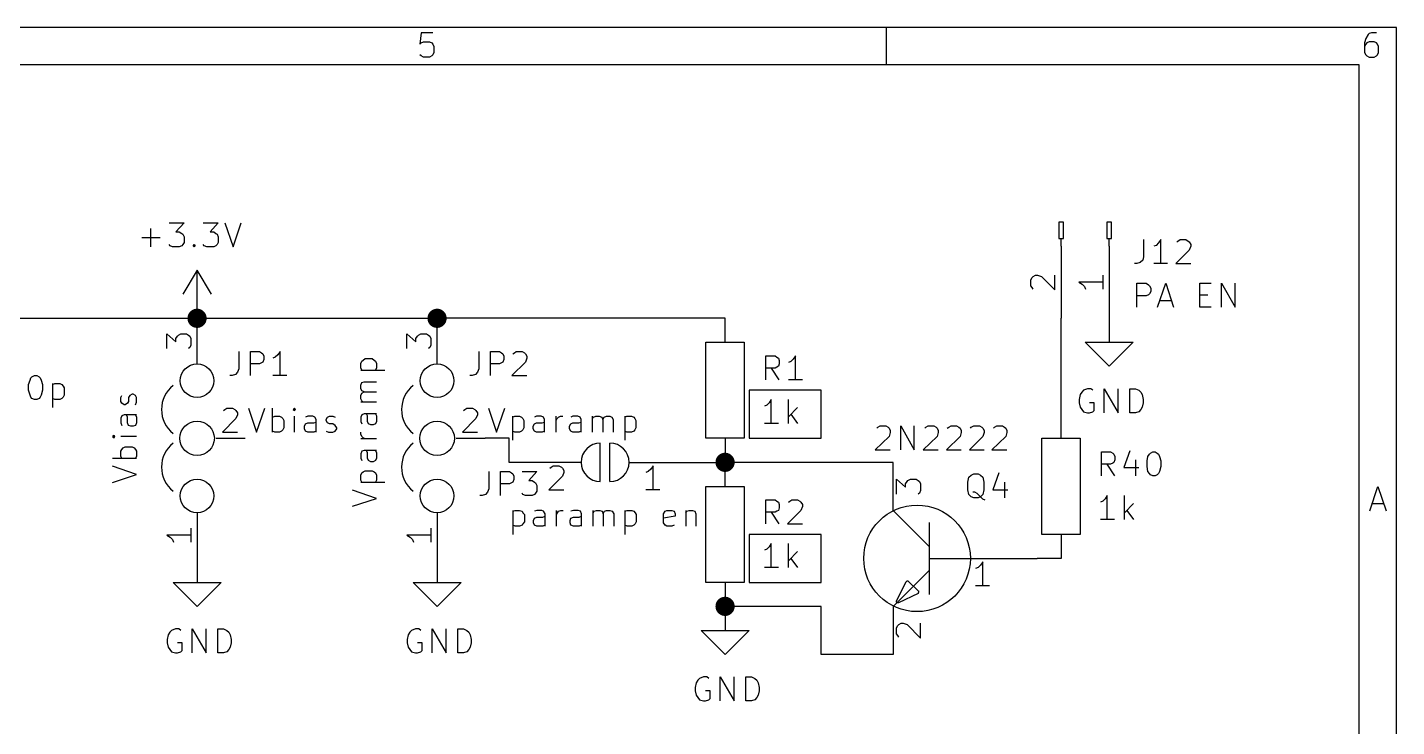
# Model space of a CAD drawing. Extents: x -2.2 to 11.3, y -7.9 to -0.4.
# Drawn here: x 8.447 to 11.299, y -1.85 to -0.394 of the extents above; entities that cross this region are included whole.
import ezdxf

# ---------------------------------------------------------------- set-up
doc = ezdxf.new("R2010")
doc.units = 0
doc.header["$MEASUREMENT"] = 0
doc.linetypes.add('DASHED', pattern=[0.75, 0.5, -0.25])
for name, color, linetype in [('BLACK', 7, 'CONTINUOUS'), ('BLUE3', 171, 'CONTINUOUS'), ('CYAN2', 4, 'CONTINUOUS'), ('GREEN2', 3, 'CONTINUOUS'), ('RED2', 1, 'CONTINUOUS')]:
    doc.layers.add(name, color=color, linetype=linetype)

msp = doc.modelspace()

# ---------------------------------------------------------------- linework, layer by layer
at = {"layer": 'BLACK', "linetype": 'CONTINUOUS'}
for p, q in [((8.907, -1.187), (8.924, -1.237)), ((8.924, -1.237), (8.941, -1.187)), ((8.957, -1.237), (8.957, -1.187)), ((9.003, -1.187), (9, -1.19)), ((9, -1.19), (9.003, -1.192)), ((9.005, -1.19), (9.003, -1.187)), ((9.003, -1.187), (9.003, -1.192)), ((9.003, -1.192), (9.005, -1.19)), ((9.407, -1.187), (9.424, -1.237)), ((9.424, -1.237), (9.441, -1.187)), ((8.957, -1.206), (8.962, -1.204)), ((8.962, -1.204), (8.972, -1.204)), ((8.972, -1.204), (8.976, -1.206)), ((8.976, -1.206), (8.979, -1.209)), ((8.979, -1.209), (8.981, -1.213)), ((8.981, -1.213), (8.981, -1.228)), ((9.003, -1.237), (9.003, -1.204)), ((9.024, -1.225), (9.026, -1.22)), ((9.024, -1.23), (9.024, -1.225)), ((9.031, -1.204), (9.026, -1.206)), ((9.026, -1.22), (9.031, -1.218)), ((9.041, -1.204), (9.031, -1.204)), ((9.031, -1.218), (9.043, -1.218)), ((9.045, -1.206), (9.041, -1.204)), ((9.043, -1.218), (9.048, -1.216)), ((9.048, -1.211), (9.045, -1.206)), ((9.048, -1.237), (9.048, -1.211)), ((9.069, -1.211), (9.072, -1.206)), ((9.069, -1.213), (9.069, -1.211)), ((9.072, -1.218), (9.069, -1.213)), ((9.072, -1.206), (9.076, -1.204)), ((9.076, -1.22), (9.072, -1.218)), ((9.076, -1.204), (9.083, -1.204)), ((9.083, -1.22), (9.076, -1.22)), ((9.083, -1.204), (9.088, -1.206)), ((9.088, -1.223), (9.083, -1.22)), ((9.091, -1.228), (9.088, -1.223)), ((9.457, -1.204), (9.457, -1.254)), ((9.457, -1.206), (9.462, -1.204)), ((9.462, -1.204), (9.472, -1.204)), ((9.472, -1.204), (9.476, -1.206)), ((9.476, -1.206), (9.479, -1.209)), ((9.479, -1.209), (9.481, -1.213)), ((9.481, -1.213), (9.481, -1.228)), ((9.5, -1.225), (9.503, -1.22)), ((9.5, -1.23), (9.5, -1.225)), ((9.507, -1.204), (9.503, -1.206)), ((9.503, -1.22), (9.507, -1.218)), ((9.517, -1.204), (9.507, -1.204)), ((9.507, -1.218), (9.519, -1.218)), ((9.522, -1.206), (9.517, -1.204)), ((9.519, -1.218), (9.524, -1.216)), ((9.524, -1.211), (9.522, -1.206)), ((9.524, -1.237), (9.524, -1.211)), ((9.548, -1.237), (9.548, -1.204)), ((9.548, -1.213), (9.55, -1.209)), ((9.55, -1.209), (9.553, -1.206)), ((9.553, -1.206), (9.557, -1.204)), ((9.557, -1.204), (9.562, -1.204)), ((9.576, -1.225), (9.579, -1.22)), ((9.576, -1.23), (9.576, -1.225)), ((9.583, -1.204), (9.579, -1.206)), ((9.579, -1.22), (9.583, -1.218)), ((9.593, -1.204), (9.583, -1.204)), ((9.583, -1.218), (9.595, -1.218)), ((9.598, -1.206), (9.593, -1.204)), ((9.595, -1.218), (9.6, -1.216)), ((9.6, -1.211), (9.598, -1.206)), ((9.6, -1.237), (9.6, -1.211)), ((9.624, -1.237), (9.624, -1.204)), ((9.624, -1.209), (9.626, -1.206)), ((9.626, -1.206), (9.631, -1.204)), ((9.631, -1.204), (9.638, -1.204)), ((9.638, -1.204), (9.643, -1.206)), ((9.643, -1.206), (9.645, -1.211)), ((9.645, -1.211), (9.648, -1.206)), ((9.645, -1.211), (9.645, -1.237)), ((9.648, -1.206), (9.653, -1.204)), ((9.653, -1.204), (9.66, -1.204)), ((9.66, -1.204), (9.664, -1.206)), ((9.664, -1.206), (9.667, -1.211)), ((9.667, -1.211), (9.667, -1.237)), ((9.691, -1.204), (9.691, -1.254)), ((9.691, -1.206), (9.695, -1.204)), ((9.695, -1.204), (9.705, -1.204)), ((9.705, -1.204), (9.71, -1.206)), ((9.71, -1.206), (9.712, -1.209)), ((9.712, -1.209), (9.714, -1.213)), ((9.714, -1.213), (9.714, -1.228)), ((8.962, -1.237), (8.957, -1.235)), ((8.972, -1.237), (8.962, -1.237)), ((8.976, -1.235), (8.972, -1.237)), ((8.979, -1.232), (8.976, -1.235)), ((8.981, -1.228), (8.979, -1.232)), ((9.026, -1.235), (9.024, -1.23)), ((9.031, -1.237), (9.026, -1.235)), ((9.043, -1.237), (9.031, -1.237)), ((9.048, -1.235), (9.043, -1.237)), ((9.069, -1.235), (9.074, -1.237)), ((9.074, -1.237), (9.083, -1.237)), ((9.083, -1.237), (9.088, -1.235)), ((9.088, -1.235), (9.091, -1.23)), ((9.091, -1.23), (9.091, -1.228)), ((9.462, -1.237), (9.457, -1.235)), ((9.472, -1.237), (9.462, -1.237)), ((9.476, -1.235), (9.472, -1.237)), ((9.479, -1.232), (9.476, -1.235)), ((9.481, -1.228), (9.479, -1.232)), ((9.503, -1.235), (9.5, -1.23)), ((9.507, -1.237), (9.503, -1.235)), ((9.519, -1.237), (9.507, -1.237)), ((9.524, -1.235), (9.519, -1.237)), ((9.579, -1.235), (9.576, -1.23)), ((9.583, -1.237), (9.579, -1.235)), ((9.595, -1.237), (9.583, -1.237)), ((9.6, -1.235), (9.595, -1.237)), ((9.695, -1.237), (9.691, -1.235)), ((9.705, -1.237), (9.695, -1.237)), ((9.71, -1.235), (9.705, -1.237)), ((9.712, -1.232), (9.71, -1.235)), ((9.714, -1.228), (9.712, -1.232))]:
    msp.add_line(p, q, dxfattribs=at)
at = {"layer": 'BLUE3', "linetype": 'DASHED'}
for p, q in [((9.95, -1.15), (9.95, -1.25)), ((10.1, -1.15), (9.95, -1.15)), ((10.1, -1.25), (10.1, -1.15)), ((9.95, -1.25), (10.1, -1.25)), ((9.95, -1.45), (9.95, -1.55)), ((10.1, -1.45), (9.95, -1.45)), ((10.1, -1.55), (10.1, -1.45)), ((9.95, -1.55), (10.1, -1.55))]:
    msp.add_line(p, q, dxfattribs=at)
at = {"layer": 'CYAN2', "linetype": 'CONTINUOUS'}
for p, q in [((8.704, -0.851), (8.704, -0.813)), ((8.742, -0.801), (8.773, -0.801)), ((8.773, -0.801), (8.756, -0.82)), ((8.756, -0.82), (8.763, -0.82)), ((8.763, -0.82), (8.768, -0.823)), ((8.768, -0.823), (8.77, -0.825)), ((8.77, -0.825), (8.773, -0.83)), ((8.813, -0.801), (8.844, -0.801)), ((8.844, -0.801), (8.827, -0.82)), ((8.827, -0.82), (8.835, -0.82)), ((8.835, -0.82), (8.839, -0.823)), ((8.839, -0.823), (8.842, -0.825)), ((8.842, -0.825), (8.844, -0.83)), ((8.858, -0.801), (8.875, -0.851)), ((8.875, -0.851), (8.892, -0.801)), ((8.685, -0.832), (8.723, -0.832)), ((8.744, -0.849), (8.742, -0.846)), ((8.749, -0.851), (8.744, -0.849)), ((8.763, -0.851), (8.749, -0.851)), ((8.768, -0.849), (8.763, -0.851)), ((8.77, -0.846), (8.768, -0.849)), ((8.773, -0.842), (8.77, -0.846)), ((8.773, -0.83), (8.773, -0.842)), ((8.792, -0.849), (8.794, -0.846)), ((8.794, -0.851), (8.792, -0.849)), ((8.794, -0.846), (8.796, -0.849)), ((8.794, -0.846), (8.794, -0.851)), ((8.796, -0.849), (8.794, -0.851)), ((8.815, -0.849), (8.813, -0.846)), ((8.82, -0.851), (8.815, -0.849)), ((8.835, -0.851), (8.82, -0.851)), ((8.839, -0.849), (8.835, -0.851)), ((8.842, -0.846), (8.839, -0.849)), ((8.844, -0.842), (8.842, -0.846)), ((8.844, -0.83), (8.844, -0.842)), ((10.772, -0.836), (10.772, -0.872)), ((10.798, -0.848), (10.793, -0.85)), ((10.803, -0.843), (10.798, -0.848)), ((10.808, -0.836), (10.803, -0.843)), ((10.808, -0.886), (10.808, -0.836)), ((10.841, -0.841), (10.843, -0.839)), ((10.843, -0.839), (10.848, -0.836)), ((10.848, -0.836), (10.86, -0.836)), ((10.86, -0.836), (10.865, -0.839)), ((10.865, -0.839), (10.867, -0.841)), ((10.867, -0.841), (10.87, -0.846)), ((10.87, -0.85), (10.867, -0.858)), ((10.87, -0.846), (10.87, -0.85)), ((10.765, -0.884), (10.758, -0.886)), ((10.77, -0.879), (10.765, -0.884)), ((10.772, -0.872), (10.77, -0.879)), ((10.867, -0.858), (10.839, -0.886)), ((10.758, -0.886), (10.753, -0.886)), ((10.822, -0.886), (10.793, -0.886)), ((10.839, -0.886), (10.87, -0.886)), ((10.758, -0.977), (10.758, -0.927)), ((10.758, -0.927), (10.777, -0.927)), ((10.777, -0.927), (10.782, -0.93)), ((10.782, -0.93), (10.784, -0.932)), ((10.784, -0.932), (10.787, -0.937)), ((10.787, -0.937), (10.787, -0.944)), ((10.801, -0.977), (10.818, -0.927)), ((10.818, -0.927), (10.834, -0.977)), ((10.889, -0.977), (10.889, -0.927)), ((10.889, -0.927), (10.913, -0.927)), ((10.934, -0.977), (10.934, -0.927)), ((10.934, -0.927), (10.963, -0.977)), ((10.963, -0.977), (10.963, -0.927)), ((10.777, -0.953), (10.758, -0.953)), ((10.782, -0.951), (10.777, -0.953)), ((10.784, -0.949), (10.782, -0.951)), ((10.787, -0.944), (10.784, -0.949)), ((10.806, -0.963), (10.83, -0.963)), ((10.889, -0.951), (10.906, -0.951)), ((10.913, -0.977), (10.889, -0.977)), ((8.887, -1.069), (8.887, -1.105)), ((8.911, -1.119), (8.911, -1.069)), ((8.911, -1.069), (8.93, -1.069)), ((8.93, -1.069), (8.934, -1.072)), ((8.934, -1.072), (8.937, -1.074)), ((8.937, -1.074), (8.939, -1.079)), ((8.939, -1.079), (8.939, -1.086)), ((8.963, -1.081), (8.958, -1.083)), ((8.968, -1.076), (8.963, -1.081)), ((8.973, -1.069), (8.968, -1.076)), ((8.973, -1.119), (8.973, -1.069)), ((9.387, -1.069), (9.387, -1.105)), ((9.411, -1.119), (9.411, -1.069)), ((9.411, -1.069), (9.43, -1.069)), ((9.43, -1.069), (9.434, -1.072)), ((9.434, -1.072), (9.437, -1.074)), ((9.437, -1.074), (9.439, -1.079)), ((9.439, -1.079), (9.439, -1.086)), ((9.458, -1.074), (9.461, -1.072)), ((9.461, -1.072), (9.465, -1.069)), ((9.465, -1.069), (9.477, -1.069)), ((9.477, -1.069), (9.482, -1.072)), ((9.482, -1.072), (9.484, -1.074)), ((9.484, -1.074), (9.487, -1.079)), ((9.487, -1.083), (9.484, -1.091)), ((9.487, -1.079), (9.487, -1.083)), ((9.985, -1.128), (9.985, -1.078)), ((9.985, -1.078), (10.004, -1.078)), ((10.004, -1.078), (10.008, -1.081)), ((10.008, -1.081), (10.011, -1.083)), ((10.011, -1.083), (10.013, -1.088)), ((10.047, -1.078), (10.042, -1.085)), ((10.047, -1.128), (10.047, -1.078)), ((8.884, -1.112), (8.88, -1.117)), ((8.887, -1.105), (8.884, -1.112)), ((8.93, -1.095), (8.911, -1.095)), ((8.934, -1.093), (8.93, -1.095)), ((8.937, -1.091), (8.934, -1.093)), ((8.939, -1.086), (8.937, -1.091)), ((9.141, -1.094), (9.143, -1.089)), ((9.141, -1.103), (9.141, -1.094)), ((9.143, -1.108), (9.141, -1.103)), ((9.141, -1.108), (9.191, -1.108)), ((9.143, -1.089), (9.146, -1.087)), ((9.146, -1.087), (9.15, -1.084)), ((9.15, -1.084), (9.165, -1.084)), ((9.165, -1.084), (9.169, -1.087)), ((9.169, -1.087), (9.172, -1.089)), ((9.172, -1.089), (9.174, -1.094)), ((9.174, -1.103), (9.172, -1.108)), ((9.174, -1.094), (9.174, -1.103)), ((9.384, -1.112), (9.38, -1.117)), ((9.387, -1.105), (9.384, -1.112)), ((9.43, -1.095), (9.411, -1.095)), ((9.434, -1.093), (9.43, -1.095)), ((9.437, -1.091), (9.434, -1.093)), ((9.439, -1.086), (9.437, -1.091)), ((9.484, -1.091), (9.456, -1.119)), ((10.004, -1.104), (9.985, -1.104)), ((10.013, -1.128), (9.997, -1.104)), ((10.008, -1.102), (10.004, -1.104)), ((10.011, -1.1), (10.008, -1.102)), ((10.013, -1.095), (10.011, -1.1)), ((10.013, -1.088), (10.013, -1.095)), ((10.037, -1.09), (10.032, -1.092)), ((10.042, -1.085), (10.037, -1.09)), ((8.449, -1.138), (8.452, -1.129)), ((8.449, -1.15), (8.449, -1.138)), ((8.452, -1.129), (8.454, -1.124)), ((8.454, -1.124), (8.456, -1.122)), ((8.456, -1.122), (8.461, -1.119)), ((8.461, -1.119), (8.466, -1.119)), ((8.466, -1.119), (8.471, -1.122)), ((8.471, -1.122), (8.473, -1.124)), ((8.473, -1.124), (8.475, -1.129)), ((8.475, -1.129), (8.478, -1.138)), ((8.478, -1.138), (8.478, -1.15)), ((8.499, -1.136), (8.499, -1.186)), ((8.499, -1.138), (8.504, -1.136)), ((8.504, -1.136), (8.514, -1.136)), ((8.514, -1.136), (8.518, -1.138)), ((8.518, -1.138), (8.521, -1.141)), ((8.873, -1.119), (8.868, -1.119)), ((8.88, -1.117), (8.873, -1.119)), ((8.987, -1.119), (8.958, -1.119)), ((9.141, -1.139), (9.143, -1.134)), ((9.141, -1.146), (9.141, -1.139)), ((9.143, -1.134), (9.148, -1.132)), ((9.148, -1.132), (9.174, -1.132)), ((9.373, -1.119), (9.368, -1.119)), ((9.38, -1.117), (9.373, -1.119)), ((9.456, -1.119), (9.487, -1.119)), ((10.061, -1.128), (10.032, -1.128)), ((8.452, -1.16), (8.449, -1.15)), ((8.454, -1.164), (8.452, -1.16)), ((8.456, -1.167), (8.454, -1.164)), ((8.461, -1.169), (8.456, -1.167)), ((8.466, -1.169), (8.461, -1.169)), ((8.471, -1.167), (8.466, -1.169)), ((8.473, -1.164), (8.471, -1.167)), ((8.475, -1.16), (8.473, -1.164)), ((8.478, -1.15), (8.475, -1.16)), ((8.504, -1.169), (8.499, -1.167)), ((8.514, -1.169), (8.504, -1.169)), ((8.518, -1.167), (8.514, -1.169)), ((8.521, -1.164), (8.518, -1.167)), ((8.521, -1.141), (8.523, -1.145)), ((8.523, -1.16), (8.521, -1.164)), ((8.523, -1.145), (8.523, -1.16)), ((8.641, -1.165), (8.643, -1.161)), ((8.641, -1.173), (8.641, -1.165)), ((8.66, -1.161), (8.657, -1.165)), ((8.657, -1.165), (8.657, -1.173)), ((8.665, -1.158), (8.66, -1.161)), ((8.667, -1.158), (8.665, -1.158)), ((8.672, -1.161), (8.667, -1.158)), ((8.674, -1.165), (8.672, -1.161)), ((8.674, -1.175), (8.674, -1.165)), ((9.143, -1.151), (9.141, -1.146)), ((9.141, -1.161), (9.143, -1.156)), ((9.141, -1.168), (9.141, -1.161)), ((9.143, -1.172), (9.141, -1.168)), ((9.148, -1.153), (9.143, -1.151)), ((9.143, -1.156), (9.148, -1.153)), ((9.148, -1.153), (9.174, -1.153)), ((9.996, -1.169), (9.992, -1.176)), ((9.996, -1.219), (9.996, -1.169)), ((10.032, -1.219), (10.032, -1.169)), ((10.64, -1.159), (10.638, -1.169)), ((10.638, -1.169), (10.638, -1.176)), ((10.643, -1.154), (10.64, -1.159)), ((10.647, -1.15), (10.643, -1.154)), ((10.655, -1.147), (10.647, -1.15)), ((10.662, -1.147), (10.655, -1.147)), ((10.666, -1.15), (10.662, -1.147)), ((10.69, -1.197), (10.69, -1.147)), ((10.69, -1.147), (10.719, -1.197)), ((10.719, -1.197), (10.719, -1.147)), ((10.743, -1.197), (10.743, -1.147)), ((10.743, -1.147), (10.755, -1.147)), ((10.755, -1.147), (10.762, -1.15)), ((10.762, -1.15), (10.766, -1.154)), ((10.766, -1.154), (10.769, -1.159)), ((10.769, -1.159), (10.771, -1.169)), ((10.771, -1.169), (10.771, -1.176)), ((8.643, -1.177), (8.641, -1.173)), ((8.648, -1.18), (8.643, -1.177)), ((8.65, -1.18), (8.648, -1.18)), ((8.655, -1.177), (8.65, -1.18)), ((8.657, -1.173), (8.655, -1.177)), ((8.672, -1.18), (8.674, -1.175)), ((9.174, -1.175), (9.141, -1.175)), ((9.146, -1.175), (9.143, -1.172)), ((9.987, -1.181), (9.982, -1.183)), ((9.992, -1.176), (9.987, -1.181)), ((10.051, -1.186), (10.032, -1.205)), ((10.638, -1.176), (10.64, -1.185)), ((10.64, -1.185), (10.643, -1.19)), ((10.643, -1.19), (10.647, -1.195)), ((10.647, -1.195), (10.655, -1.197)), ((10.655, -1.197), (10.659, -1.197)), ((10.669, -1.176), (10.659, -1.176)), ((10.659, -1.197), (10.666, -1.195)), ((10.666, -1.195), (10.669, -1.192)), ((10.669, -1.192), (10.669, -1.176)), ((10.755, -1.197), (10.743, -1.197)), ((10.762, -1.195), (10.755, -1.197)), ((10.766, -1.19), (10.762, -1.195)), ((10.769, -1.185), (10.766, -1.19)), ((10.771, -1.176), (10.769, -1.185)), ((8.643, -1.203), (8.641, -1.208)), ((8.641, -1.208), (8.641, -1.218)), ((8.641, -1.218), (8.643, -1.223)), ((8.648, -1.201), (8.643, -1.203)), ((8.674, -1.201), (8.648, -1.201)), ((8.655, -1.206), (8.653, -1.201)), ((8.655, -1.218), (8.655, -1.206)), ((8.657, -1.223), (8.655, -1.218)), ((8.662, -1.225), (8.657, -1.223)), ((8.667, -1.225), (8.662, -1.225)), ((8.672, -1.223), (8.667, -1.225)), ((8.672, -1.201), (8.674, -1.206)), ((8.674, -1.218), (8.672, -1.223)), ((8.674, -1.206), (8.674, -1.218)), ((9.143, -1.201), (9.141, -1.206)), ((9.141, -1.206), (9.141, -1.215)), ((9.141, -1.215), (9.143, -1.22)), ((9.148, -1.199), (9.143, -1.201)), ((9.174, -1.199), (9.148, -1.199)), ((9.155, -1.203), (9.153, -1.199)), ((9.155, -1.215), (9.155, -1.203)), ((9.157, -1.22), (9.155, -1.215)), ((9.162, -1.222), (9.157, -1.22)), ((9.167, -1.222), (9.162, -1.222)), ((9.172, -1.22), (9.167, -1.222)), ((9.172, -1.199), (9.174, -1.203)), ((9.174, -1.215), (9.172, -1.22)), ((9.174, -1.203), (9.174, -1.215)), ((10.011, -1.219), (9.982, -1.219)), ((10.037, -1.2), (10.051, -1.219)), ((10.218, -1.227), (10.223, -1.224)), ((10.223, -1.224), (10.235, -1.224)), ((10.235, -1.224), (10.24, -1.227)), ((10.266, -1.274), (10.266, -1.224)), ((10.266, -1.224), (10.294, -1.274)), ((10.294, -1.274), (10.294, -1.224)), ((10.318, -1.227), (10.323, -1.224)), ((10.323, -1.224), (10.335, -1.224)), ((10.335, -1.224), (10.34, -1.227)), ((10.366, -1.227), (10.371, -1.224)), ((10.371, -1.224), (10.382, -1.224)), ((10.382, -1.224), (10.387, -1.227)), ((10.413, -1.227), (10.418, -1.224)), ((10.418, -1.224), (10.43, -1.224)), ((10.43, -1.224), (10.435, -1.227)), ((10.461, -1.227), (10.466, -1.224)), ((10.466, -1.224), (10.478, -1.224)), ((10.478, -1.224), (10.482, -1.227)), ((8.627, -1.244), (8.624, -1.246)), ((8.624, -1.246), (8.627, -1.249)), ((8.624, -1.246), (8.629, -1.246)), ((8.629, -1.246), (8.627, -1.244)), ((8.627, -1.249), (8.629, -1.246)), ((8.674, -1.246), (8.641, -1.246)), ((9.141, -1.241), (9.141, -1.237)), ((9.143, -1.246), (9.141, -1.241)), ((9.174, -1.251), (9.141, -1.251)), ((9.146, -1.249), (9.143, -1.246)), ((9.15, -1.251), (9.146, -1.249)), ((10.242, -1.246), (10.213, -1.274)), ((10.216, -1.229), (10.218, -1.227)), ((10.24, -1.227), (10.242, -1.229)), ((10.242, -1.229), (10.244, -1.234)), ((10.244, -1.238), (10.242, -1.246)), ((10.244, -1.234), (10.244, -1.238)), ((10.342, -1.246), (10.313, -1.274)), ((10.316, -1.229), (10.318, -1.227)), ((10.34, -1.227), (10.342, -1.229)), ((10.342, -1.229), (10.344, -1.234)), ((10.344, -1.238), (10.342, -1.246)), ((10.344, -1.234), (10.344, -1.238)), ((10.39, -1.246), (10.361, -1.274)), ((10.363, -1.229), (10.366, -1.227)), ((10.387, -1.227), (10.39, -1.229)), ((10.39, -1.229), (10.392, -1.234)), ((10.392, -1.238), (10.39, -1.246)), ((10.392, -1.234), (10.392, -1.238)), ((10.437, -1.246), (10.409, -1.274)), ((10.411, -1.229), (10.413, -1.227)), ((10.435, -1.227), (10.437, -1.229)), ((10.437, -1.229), (10.44, -1.234)), ((10.44, -1.238), (10.437, -1.246)), ((10.44, -1.234), (10.44, -1.238)), ((10.485, -1.246), (10.456, -1.274)), ((10.459, -1.229), (10.461, -1.227)), ((10.482, -1.227), (10.485, -1.229)), ((10.485, -1.229), (10.487, -1.234)), ((10.487, -1.238), (10.485, -1.246)), ((10.487, -1.234), (10.487, -1.238)), ((8.641, -1.277), (8.643, -1.273)), ((8.641, -1.287), (8.641, -1.277)), ((8.643, -1.273), (8.646, -1.27)), ((8.646, -1.27), (8.65, -1.268)), ((8.65, -1.268), (8.665, -1.268)), ((8.665, -1.268), (8.669, -1.27)), ((8.669, -1.27), (8.672, -1.273)), ((8.672, -1.273), (8.674, -1.277)), ((8.674, -1.277), (8.674, -1.287)), ((9.143, -1.277), (9.141, -1.282)), ((9.141, -1.282), (9.141, -1.291)), ((9.148, -1.275), (9.143, -1.277)), ((9.174, -1.275), (9.148, -1.275)), ((9.155, -1.28), (9.153, -1.275)), ((9.155, -1.291), (9.155, -1.28)), ((9.172, -1.275), (9.174, -1.28)), ((9.174, -1.28), (9.174, -1.291)), ((10.213, -1.274), (10.244, -1.274)), ((10.313, -1.274), (10.344, -1.274)), ((10.361, -1.274), (10.392, -1.274)), ((10.409, -1.274), (10.44, -1.274)), ((10.456, -1.274), (10.487, -1.274)), ((10.684, -1.328), (10.684, -1.278)), ((10.684, -1.278), (10.703, -1.278)), ((10.703, -1.278), (10.708, -1.281)), ((10.708, -1.281), (10.71, -1.283)), ((10.71, -1.283), (10.712, -1.288)), ((10.743, -1.276), (10.731, -1.311)), ((10.781, -1.288), (10.784, -1.283)), ((10.784, -1.283), (10.786, -1.281)), ((10.786, -1.281), (10.791, -1.278)), ((10.791, -1.278), (10.796, -1.278)), ((10.796, -1.278), (10.8, -1.281)), ((10.8, -1.281), (10.803, -1.283)), ((10.803, -1.283), (10.805, -1.288)), ((8.674, -1.292), (8.624, -1.292)), ((8.674, -1.325), (8.624, -1.308)), ((8.643, -1.292), (8.641, -1.287)), ((8.674, -1.287), (8.672, -1.292)), ((9.141, -1.291), (9.143, -1.296)), ((9.157, -1.296), (9.155, -1.291)), ((9.162, -1.299), (9.157, -1.296)), ((9.167, -1.299), (9.162, -1.299)), ((9.172, -1.296), (9.167, -1.299)), ((9.174, -1.291), (9.172, -1.296)), ((10.703, -1.304), (10.684, -1.304)), ((10.712, -1.328), (10.696, -1.304)), ((10.708, -1.302), (10.703, -1.304)), ((10.71, -1.3), (10.708, -1.302)), ((10.712, -1.295), (10.71, -1.3)), ((10.712, -1.288), (10.712, -1.295)), ((10.731, -1.311), (10.762, -1.311)), ((10.755, -1.295), (10.755, -1.328)), ((10.779, -1.297), (10.781, -1.288)), ((10.779, -1.309), (10.779, -1.297)), ((10.781, -1.319), (10.779, -1.309)), ((10.805, -1.288), (10.808, -1.297)), ((10.808, -1.309), (10.805, -1.319)), ((10.808, -1.297), (10.808, -1.309)), ((8.624, -1.342), (8.674, -1.325)), ((9.141, -1.327), (9.143, -1.322)), ((9.141, -1.337), (9.141, -1.327)), ((9.143, -1.341), (9.141, -1.337)), ((9.143, -1.322), (9.146, -1.32)), ((9.146, -1.32), (9.15, -1.318)), ((9.15, -1.318), (9.165, -1.318)), ((9.165, -1.318), (9.169, -1.32)), ((9.169, -1.32), (9.172, -1.322)), ((9.172, -1.322), (9.174, -1.327)), ((9.174, -1.337), (9.172, -1.341)), ((9.174, -1.327), (9.174, -1.337)), ((9.408, -1.319), (9.408, -1.355)), ((9.432, -1.369), (9.432, -1.319)), ((9.432, -1.319), (9.451, -1.319)), ((9.451, -1.319), (9.455, -1.322)), ((9.455, -1.322), (9.458, -1.324)), ((9.458, -1.324), (9.46, -1.329)), ((9.46, -1.336), (9.458, -1.341)), ((9.46, -1.329), (9.46, -1.336)), ((9.477, -1.319), (9.508, -1.319)), ((9.508, -1.319), (9.491, -1.338)), ((9.491, -1.338), (9.498, -1.338)), ((9.498, -1.338), (9.503, -1.341)), ((10.406, -1.341), (10.408, -1.331)), ((10.408, -1.331), (10.413, -1.327)), ((10.413, -1.327), (10.418, -1.324)), ((10.418, -1.324), (10.427, -1.324)), ((10.427, -1.324), (10.432, -1.327)), ((10.432, -1.327), (10.437, -1.331)), ((10.437, -1.331), (10.439, -1.341)), ((10.47, -1.322), (10.458, -1.357)), ((10.784, -1.323), (10.781, -1.319)), ((10.786, -1.326), (10.784, -1.323)), ((10.791, -1.328), (10.786, -1.326)), ((10.796, -1.328), (10.791, -1.328)), ((10.8, -1.326), (10.796, -1.328)), ((10.803, -1.323), (10.8, -1.326)), ((10.805, -1.319), (10.803, -1.323)), ((9.174, -1.375), (9.124, -1.358)), ((9.141, -1.341), (9.191, -1.341)), ((9.394, -1.369), (9.389, -1.369)), ((9.401, -1.367), (9.394, -1.369)), ((9.405, -1.362), (9.401, -1.367)), ((9.408, -1.355), (9.405, -1.362)), ((9.451, -1.345), (9.432, -1.345)), ((9.455, -1.343), (9.451, -1.345)), ((9.458, -1.341), (9.455, -1.343)), ((9.479, -1.367), (9.477, -1.364)), ((9.484, -1.369), (9.479, -1.367)), ((9.498, -1.369), (9.484, -1.369)), ((9.503, -1.367), (9.498, -1.369)), ((9.503, -1.341), (9.505, -1.343)), ((9.505, -1.364), (9.503, -1.367)), ((9.505, -1.343), (9.508, -1.348)), ((9.508, -1.36), (9.505, -1.364)), ((9.508, -1.348), (9.508, -1.36)), ((10.406, -1.357), (10.406, -1.341)), ((10.408, -1.367), (10.406, -1.357)), ((10.413, -1.372), (10.408, -1.367)), ((10.42, -1.362), (10.416, -1.362)), ((10.425, -1.365), (10.42, -1.362)), ((10.432, -1.372), (10.425, -1.365)), ((10.437, -1.367), (10.432, -1.372)), ((10.439, -1.357), (10.437, -1.367)), ((10.439, -1.341), (10.439, -1.357)), ((10.458, -1.357), (10.489, -1.357)), ((10.482, -1.341), (10.482, -1.374)), ((10.696, -1.369), (10.692, -1.376)), ((10.696, -1.419), (10.696, -1.369)), ((10.732, -1.419), (10.732, -1.369)), ((9.124, -1.391), (9.174, -1.375)), ((9.985, -1.428), (9.985, -1.378)), ((9.985, -1.378), (10.004, -1.378)), ((10.004, -1.378), (10.008, -1.381)), ((10.008, -1.381), (10.011, -1.383)), ((10.011, -1.383), (10.013, -1.388)), ((10.013, -1.395), (10.011, -1.4)), ((10.013, -1.388), (10.013, -1.395)), ((10.032, -1.383), (10.035, -1.381)), ((10.035, -1.381), (10.039, -1.378)), ((10.039, -1.378), (10.051, -1.378)), ((10.051, -1.378), (10.056, -1.381)), ((10.056, -1.381), (10.058, -1.383)), ((10.058, -1.383), (10.061, -1.388)), ((10.061, -1.392), (10.058, -1.4)), ((10.061, -1.388), (10.061, -1.392)), ((10.418, -1.374), (10.413, -1.372)), ((10.427, -1.374), (10.418, -1.374)), ((10.432, -1.372), (10.427, -1.374)), ((10.437, -1.377), (10.432, -1.372)), ((10.442, -1.379), (10.437, -1.377)), ((10.687, -1.381), (10.682, -1.383)), ((10.692, -1.376), (10.687, -1.381)), ((10.751, -1.386), (10.732, -1.405)), ((9.458, -1.4), (9.458, -1.45)), ((9.458, -1.402), (9.463, -1.4)), ((9.463, -1.4), (9.472, -1.4)), ((9.472, -1.4), (9.477, -1.402)), ((9.477, -1.402), (9.479, -1.405)), ((9.479, -1.405), (9.482, -1.409)), ((9.482, -1.424), (9.479, -1.428)), ((9.482, -1.409), (9.482, -1.424)), ((9.501, -1.421), (9.503, -1.416)), ((9.501, -1.426), (9.501, -1.421)), ((9.503, -1.431), (9.501, -1.426)), ((9.508, -1.4), (9.503, -1.402)), ((9.503, -1.416), (9.508, -1.414)), ((9.518, -1.4), (9.508, -1.4)), ((9.508, -1.414), (9.52, -1.414)), ((9.522, -1.402), (9.518, -1.4)), ((9.52, -1.414), (9.525, -1.412)), ((9.525, -1.407), (9.522, -1.402)), ((9.525, -1.433), (9.525, -1.407)), ((9.549, -1.433), (9.549, -1.4)), ((9.549, -1.409), (9.551, -1.405)), ((9.551, -1.405), (9.553, -1.402)), ((9.553, -1.402), (9.558, -1.4)), ((9.558, -1.4), (9.563, -1.4)), ((9.577, -1.421), (9.579, -1.416)), ((9.577, -1.426), (9.577, -1.421)), ((9.579, -1.431), (9.577, -1.426)), ((9.584, -1.4), (9.579, -1.402)), ((9.579, -1.416), (9.584, -1.414)), ((9.594, -1.4), (9.584, -1.4)), ((9.584, -1.414), (9.596, -1.414)), ((9.599, -1.402), (9.594, -1.4)), ((9.596, -1.414), (9.601, -1.412)), ((9.601, -1.407), (9.599, -1.402)), ((9.601, -1.433), (9.601, -1.407)), ((9.625, -1.433), (9.625, -1.4)), ((9.625, -1.405), (9.627, -1.402)), ((9.627, -1.402), (9.632, -1.4)), ((9.632, -1.4), (9.639, -1.4)), ((9.639, -1.4), (9.644, -1.402)), ((9.644, -1.402), (9.646, -1.407)), ((9.646, -1.407), (9.649, -1.402)), ((9.646, -1.407), (9.646, -1.433)), ((9.649, -1.402), (9.653, -1.4)), ((9.653, -1.4), (9.66, -1.4)), ((9.66, -1.4), (9.665, -1.402)), ((9.665, -1.402), (9.668, -1.407)), ((9.668, -1.407), (9.668, -1.433)), ((9.691, -1.4), (9.691, -1.45)), ((9.691, -1.402), (9.696, -1.4)), ((9.696, -1.4), (9.706, -1.4)), ((9.706, -1.4), (9.71, -1.402)), ((9.71, -1.402), (9.713, -1.405)), ((9.713, -1.405), (9.715, -1.409)), ((9.715, -1.424), (9.713, -1.428)), ((9.715, -1.409), (9.715, -1.424)), ((9.772, -1.407), (9.775, -1.402)), ((9.772, -1.426), (9.772, -1.407)), ((9.796, -1.412), (9.772, -1.416)), ((9.775, -1.431), (9.772, -1.426)), ((9.775, -1.402), (9.779, -1.4)), ((9.779, -1.4), (9.789, -1.4)), ((9.789, -1.4), (9.794, -1.402)), ((9.794, -1.402), (9.796, -1.407)), ((9.796, -1.407), (9.796, -1.412)), ((9.818, -1.4), (9.818, -1.433)), ((9.818, -1.405), (9.82, -1.402)), ((9.82, -1.402), (9.825, -1.4)), ((9.825, -1.4), (9.832, -1.4)), ((9.832, -1.4), (9.837, -1.402)), ((9.837, -1.402), (9.839, -1.407)), ((9.839, -1.407), (9.839, -1.433)), ((10.004, -1.404), (9.985, -1.404)), ((10.013, -1.428), (9.997, -1.404)), ((10.008, -1.402), (10.004, -1.404)), ((10.011, -1.4), (10.008, -1.402)), ((10.058, -1.4), (10.03, -1.428)), ((10.711, -1.419), (10.682, -1.419)), ((10.737, -1.4), (10.751, -1.419)), ((9.463, -1.433), (9.458, -1.431)), ((9.472, -1.433), (9.463, -1.433)), ((9.477, -1.431), (9.472, -1.433)), ((9.479, -1.428), (9.477, -1.431)), ((9.508, -1.433), (9.503, -1.431)), ((9.52, -1.433), (9.508, -1.433)), ((9.525, -1.431), (9.52, -1.433)), ((9.584, -1.433), (9.579, -1.431)), ((9.596, -1.433), (9.584, -1.433)), ((9.601, -1.431), (9.596, -1.433)), ((9.696, -1.433), (9.691, -1.431)), ((9.706, -1.433), (9.696, -1.433)), ((9.71, -1.431), (9.706, -1.433)), ((9.713, -1.428), (9.71, -1.431)), ((9.779, -1.433), (9.775, -1.431)), ((9.789, -1.433), (9.779, -1.433)), ((9.794, -1.431), (9.789, -1.433)), ((10.03, -1.428), (10.061, -1.428)), ((9.987, -1.481), (9.982, -1.483)), ((9.992, -1.476), (9.987, -1.481)), ((9.996, -1.469), (9.992, -1.476)), ((9.996, -1.519), (9.996, -1.469)), ((10.032, -1.519), (10.032, -1.469)), ((10.051, -1.486), (10.032, -1.505)), ((10.037, -1.5), (10.051, -1.519)), ((10.011, -1.519), (9.982, -1.519)), ((8.743, -1.654), (8.74, -1.659)), ((8.747, -1.65), (8.743, -1.654)), ((8.755, -1.647), (8.747, -1.65)), ((8.762, -1.647), (8.755, -1.647)), ((8.766, -1.65), (8.762, -1.647)), ((8.79, -1.697), (8.79, -1.647)), ((8.79, -1.647), (8.819, -1.697)), ((8.819, -1.697), (8.819, -1.647)), ((8.843, -1.697), (8.843, -1.647)), ((8.843, -1.647), (8.855, -1.647)), ((8.855, -1.647), (8.862, -1.65)), ((8.862, -1.65), (8.866, -1.654)), ((8.866, -1.654), (8.869, -1.659)), ((9.243, -1.654), (9.24, -1.659)), ((9.247, -1.65), (9.243, -1.654)), ((9.255, -1.647), (9.247, -1.65)), ((9.262, -1.647), (9.255, -1.647)), ((9.266, -1.65), (9.262, -1.647)), ((9.29, -1.697), (9.29, -1.647)), ((9.29, -1.647), (9.319, -1.697)), ((9.319, -1.697), (9.319, -1.647)), ((9.343, -1.697), (9.343, -1.647)), ((9.343, -1.647), (9.355, -1.647)), ((9.355, -1.647), (9.362, -1.65)), ((9.362, -1.65), (9.366, -1.654)), ((9.366, -1.654), (9.369, -1.659)), ((8.74, -1.659), (8.738, -1.669)), ((8.738, -1.669), (8.738, -1.676)), ((8.738, -1.676), (8.74, -1.685)), ((8.769, -1.676), (8.759, -1.676)), ((8.769, -1.692), (8.769, -1.676)), ((8.869, -1.659), (8.871, -1.669)), ((8.871, -1.676), (8.869, -1.685)), ((8.871, -1.669), (8.871, -1.676)), ((9.24, -1.659), (9.238, -1.669)), ((9.238, -1.669), (9.238, -1.676)), ((9.238, -1.676), (9.24, -1.685)), ((9.269, -1.676), (9.259, -1.676)), ((9.269, -1.692), (9.269, -1.676)), ((9.369, -1.659), (9.371, -1.669)), ((9.371, -1.676), (9.369, -1.685)), ((9.371, -1.669), (9.371, -1.676)), ((8.74, -1.685), (8.743, -1.69)), ((8.743, -1.69), (8.747, -1.695)), ((8.747, -1.695), (8.755, -1.697)), ((8.755, -1.697), (8.759, -1.697)), ((8.759, -1.697), (8.766, -1.695)), ((8.766, -1.695), (8.769, -1.692)), ((8.855, -1.697), (8.843, -1.697)), ((8.862, -1.695), (8.855, -1.697)), ((8.866, -1.69), (8.862, -1.695)), ((8.869, -1.685), (8.866, -1.69)), ((9.24, -1.685), (9.243, -1.69)), ((9.243, -1.69), (9.247, -1.695)), ((9.247, -1.695), (9.255, -1.697)), ((9.255, -1.697), (9.259, -1.697)), ((9.259, -1.697), (9.266, -1.695)), ((9.266, -1.695), (9.269, -1.692)), ((9.355, -1.697), (9.343, -1.697)), ((9.362, -1.695), (9.355, -1.697)), ((9.366, -1.69), (9.362, -1.695)), ((9.369, -1.685), (9.366, -1.69)), ((9.84, -1.759), (9.838, -1.769)), ((9.843, -1.754), (9.84, -1.759)), ((9.847, -1.75), (9.843, -1.754)), ((9.855, -1.747), (9.847, -1.75)), ((9.862, -1.747), (9.855, -1.747)), ((9.866, -1.75), (9.862, -1.747)), ((9.89, -1.797), (9.89, -1.747)), ((9.89, -1.747), (9.919, -1.797)), ((9.919, -1.797), (9.919, -1.747)), ((9.943, -1.797), (9.943, -1.747)), ((9.943, -1.747), (9.955, -1.747)), ((9.955, -1.747), (9.962, -1.75)), ((9.962, -1.75), (9.966, -1.754)), ((9.966, -1.754), (9.969, -1.759)), ((9.969, -1.759), (9.971, -1.769)), ((9.838, -1.769), (9.838, -1.776)), ((9.838, -1.776), (9.84, -1.785)), ((9.84, -1.785), (9.843, -1.79)), ((9.843, -1.79), (9.847, -1.795)), ((9.847, -1.795), (9.855, -1.797)), ((9.855, -1.797), (9.859, -1.797)), ((9.869, -1.776), (9.859, -1.776)), ((9.859, -1.797), (9.866, -1.795)), ((9.866, -1.795), (9.869, -1.792)), ((9.869, -1.792), (9.869, -1.776)), ((9.955, -1.797), (9.943, -1.797)), ((9.962, -1.795), (9.955, -1.797)), ((9.966, -1.79), (9.962, -1.795)), ((9.969, -1.785), (9.966, -1.79)), ((9.971, -1.776), (9.969, -1.785)), ((9.971, -1.769), (9.971, -1.776))]:
    msp.add_line(p, q, dxfattribs=at)
at = {"layer": 'GREEN2', "linetype": 'CONTINUOUS'}
for p, q in [((8.25, -1), (8.8, -1)), ((8.8, -1), (9.3, -1)), ((9.9, -1), (9.3, -1)), ((10.6, -1.2), (10.6, -1)), ((9.45, -1.25), (9.4, -1.25)), ((9.45, -1.3), (9.45, -1.25)), ((9.5, -1.3), (9.45, -1.3)), ((9.8, -1.3), (9.9, -1.3)), ((10.25, -1.3), (9.9, -1.3)), ((10.6, -1.5), (10.55, -1.5)), ((10.1, -1.6), (9.9, -1.6)), ((10.1, -1.7), (10.1, -1.6)), ((10.25, -1.7), (10.1, -1.7))]:
    msp.add_line(p, q, dxfattribs=at)
at = {"layer": 'GREEN2', "const_width": 0.02}
for points in [[(8.79, -1, 1), (8.81, -1, 1)], [(9.29, -1, 1), (9.31, -1, 1)], [(9.89, -1.3, 1), (9.91, -1.3, 1)], [(9.89, -1.6, 1), (9.91, -1.6, 1)]]:
    msp.add_lwpolyline(points, format="xyb", close=True, dxfattribs=at)
at = {"layer": 'RED2', "linetype": 'CONTINUOUS'}
for p, q in [((11.299, -0.394), (0.394, -0.394)), ((10.236, -0.472), (10.236, -0.394)), ((11.299, -7.874), (11.299, -0.394)), ((9.267, -0.405), (9.264, -0.429)), ((9.264, -0.429), (9.267, -0.426)), ((9.291, -0.405), (9.267, -0.405)), ((9.267, -0.426), (9.272, -0.424)), ((9.272, -0.424), (9.284, -0.424)), ((9.284, -0.424), (9.289, -0.426)), ((9.289, -0.426), (9.291, -0.429)), ((11.235, -0.417), (11.232, -0.426)), ((11.232, -0.426), (11.232, -0.446)), ((11.24, -0.409), (11.235, -0.417)), ((11.237, -0.426), (11.235, -0.429)), ((11.242, -0.424), (11.237, -0.426)), ((11.242, -0.407), (11.24, -0.409)), ((11.247, -0.405), (11.242, -0.407)), ((11.252, -0.424), (11.242, -0.424)), ((11.257, -0.405), (11.247, -0.405)), ((11.257, -0.426), (11.252, -0.424)), ((11.259, -0.429), (11.257, -0.426)), ((9.267, -0.453), (9.264, -0.451)), ((9.272, -0.456), (9.267, -0.453)), ((9.284, -0.456), (9.272, -0.456)), ((9.289, -0.453), (9.284, -0.456)), ((9.291, -0.451), (9.289, -0.453)), ((9.291, -0.429), (9.293, -0.434)), ((9.293, -0.446), (9.291, -0.451)), ((9.293, -0.434), (9.293, -0.446)), ((11.235, -0.429), (11.232, -0.434)), ((11.232, -0.446), (11.235, -0.451)), ((11.235, -0.451), (11.237, -0.453)), ((11.237, -0.453), (11.242, -0.456)), ((11.242, -0.456), (11.252, -0.456)), ((11.252, -0.456), (11.257, -0.453)), ((11.257, -0.453), (11.259, -0.451)), ((11.261, -0.434), (11.259, -0.429)), ((11.259, -0.451), (11.261, -0.446)), ((11.261, -0.446), (11.261, -0.434)), ((11.221, -0.472), (0.472, -0.472)), ((11.221, -7.796), (11.221, -0.472)), ((10.605, -0.8), (10.595, -0.8)), ((10.595, -0.8), (10.595, -0.834)), ((10.605, -0.834), (10.605, -0.8)), ((10.705, -0.8), (10.695, -0.8)), ((10.695, -0.8), (10.695, -0.834)), ((10.705, -0.834), (10.705, -0.8)), ((10.595, -0.834), (10.605, -0.834)), ((10.6, -0.85), (10.6, -0.834)), ((10.6, -0.85), (10.6, -1)), ((10.695, -0.834), (10.705, -0.834)), ((10.7, -0.85), (10.7, -0.834)), ((10.7, -0.85), (10.7, -1)), ((8.8, -0.9), (8.77, -0.95)), ((8.83, -0.95), (8.8, -0.9)), ((8.8, -1), (8.8, -0.9)), ((10.542, -0.913), (10.547, -0.91)), ((10.547, -0.91), (10.551, -0.91)), ((10.551, -0.91), (10.559, -0.913)), ((10.587, -0.941), (10.587, -0.91)), ((10.687, -0.91), (10.687, -0.939)), ((10.537, -0.92), (10.54, -0.915)), ((10.537, -0.932), (10.537, -0.92)), ((10.54, -0.936), (10.537, -0.932)), ((10.54, -0.915), (10.542, -0.913)), ((10.542, -0.939), (10.54, -0.936)), ((10.559, -0.913), (10.587, -0.941)), ((10.687, -0.925), (10.637, -0.925)), ((10.637, -0.925), (10.644, -0.929)), ((10.644, -0.929), (10.649, -0.934)), ((10.649, -0.934), (10.651, -0.939)), ((8.8, -1.095), (8.8, -1)), ((9.3, -1.095), (9.3, -1)), ((9.9, -1.05), (9.9, -1)), ((10.7, -1), (10.7, -1.05)), ((8.737, -1.063), (8.737, -1.032)), ((8.737, -1.032), (8.756, -1.049)), ((8.756, -1.042), (8.759, -1.037)), ((8.756, -1.049), (8.756, -1.042)), ((8.759, -1.037), (8.761, -1.035)), ((8.761, -1.035), (8.766, -1.032)), ((8.766, -1.032), (8.778, -1.032)), ((8.778, -1.032), (8.782, -1.035)), ((8.782, -1.035), (8.785, -1.037)), ((8.785, -1.037), (8.787, -1.042)), ((8.787, -1.042), (8.787, -1.056)), ((9.237, -1.063), (9.237, -1.032)), ((9.237, -1.032), (9.256, -1.049)), ((9.256, -1.042), (9.259, -1.037)), ((9.256, -1.049), (9.256, -1.042)), ((9.259, -1.037), (9.261, -1.035)), ((9.261, -1.035), (9.266, -1.032)), ((9.266, -1.032), (9.278, -1.032)), ((9.278, -1.032), (9.282, -1.035)), ((9.282, -1.035), (9.285, -1.037)), ((9.285, -1.037), (9.287, -1.042)), ((9.287, -1.042), (9.287, -1.056)), ((9.86, -1.25), (9.86, -1.05)), ((9.86, -1.05), (9.94, -1.05)), ((9.94, -1.05), (9.94, -1.25)), ((10.7, -1.1), (10.65, -1.05)), ((10.65, -1.05), (10.7, -1.05)), ((10.7, -1.05), (10.75, -1.05)), ((10.75, -1.05), (10.7, -1.1)), ((8.785, -1.061), (8.782, -1.063)), ((8.787, -1.056), (8.785, -1.061)), ((9.285, -1.061), (9.282, -1.063)), ((9.287, -1.056), (9.285, -1.061)), ((8.855, -1.192), (8.858, -1.19)), ((8.858, -1.19), (8.862, -1.187)), ((8.862, -1.187), (8.874, -1.187)), ((8.874, -1.187), (8.879, -1.19)), ((8.879, -1.19), (8.881, -1.192)), ((8.881, -1.192), (8.884, -1.197)), ((8.884, -1.197), (8.884, -1.201)), ((9.355, -1.192), (9.358, -1.19)), ((9.358, -1.19), (9.362, -1.187)), ((9.362, -1.187), (9.374, -1.187)), ((9.374, -1.187), (9.379, -1.19)), ((9.379, -1.19), (9.381, -1.192)), ((9.381, -1.192), (9.384, -1.197)), ((9.384, -1.197), (9.384, -1.201)), ((8.881, -1.209), (8.853, -1.237)), ((8.884, -1.201), (8.881, -1.209)), ((9.381, -1.209), (9.353, -1.237)), ((9.384, -1.201), (9.381, -1.209)), ((10.6, -1.25), (10.6, -1.2)), ((8.84, -1.25), (8.9, -1.25)), ((8.853, -1.237), (8.884, -1.237)), ((9.34, -1.25), (9.4, -1.25)), ((9.353, -1.237), (9.384, -1.237)), ((9.94, -1.25), (9.86, -1.25)), ((9.9, -1.25), (9.9, -1.3)), ((10.56, -1.45), (10.56, -1.25)), ((10.56, -1.25), (10.64, -1.25)), ((10.64, -1.25), (10.64, -1.45)), ((9.64, -1.34), (9.64, -1.26)), ((9.66, -1.34), (9.66, -1.26)), ((9.6, -1.3), (9.5, -1.3)), ((9.535, -1.312), (9.538, -1.31)), ((9.538, -1.31), (9.542, -1.307)), ((9.542, -1.307), (9.554, -1.307)), ((9.554, -1.307), (9.559, -1.31)), ((9.559, -1.31), (9.561, -1.312)), ((9.561, -1.312), (9.564, -1.317)), ((9.7, -1.3), (9.8, -1.3)), ((9.75, -1.307), (9.745, -1.314)), ((9.75, -1.357), (9.75, -1.307)), ((9.9, -1.35), (9.9, -1.3)), ((10.25, -1.4), (10.25, -1.3)), ((9.561, -1.329), (9.533, -1.357)), ((9.564, -1.321), (9.561, -1.329)), ((9.564, -1.317), (9.564, -1.321)), ((9.74, -1.319), (9.735, -1.321)), ((9.745, -1.314), (9.74, -1.319)), ((10.257, -1.366), (10.257, -1.335)), ((10.257, -1.335), (10.276, -1.352)), ((10.276, -1.345), (10.279, -1.34)), ((10.279, -1.34), (10.281, -1.338)), ((10.281, -1.338), (10.286, -1.335)), ((10.286, -1.335), (10.298, -1.335)), ((10.298, -1.335), (10.302, -1.338)), ((10.302, -1.338), (10.305, -1.34)), ((10.305, -1.34), (10.307, -1.345)), ((9.533, -1.357), (9.564, -1.357)), ((9.764, -1.357), (9.735, -1.357)), ((9.86, -1.55), (9.86, -1.35)), ((9.86, -1.35), (9.94, -1.35)), ((9.94, -1.35), (9.94, -1.55)), ((10.276, -1.352), (10.276, -1.345)), ((10.305, -1.364), (10.302, -1.366)), ((10.307, -1.359), (10.305, -1.364)), ((10.307, -1.345), (10.307, -1.359)), ((11.243, -1.401), (11.26, -1.35)), ((11.26, -1.35), (11.277, -1.401)), ((11.247, -1.386), (11.272, -1.386)), ((8.8, -1.405), (8.8, -1.5)), ((9.3, -1.405), (9.3, -1.5)), ((10.325, -1.475), (10.25, -1.4)), ((10.325, -1.425), (10.325, -1.575)), ((8.787, -1.452), (8.737, -1.452)), ((8.737, -1.452), (8.744, -1.456)), ((8.787, -1.437), (8.787, -1.466)), ((9.287, -1.452), (9.237, -1.452)), ((9.237, -1.452), (9.244, -1.456)), ((9.287, -1.437), (9.287, -1.466)), ((10.64, -1.45), (10.56, -1.45)), ((10.6, -1.45), (10.6, -1.5)), ((8.744, -1.456), (8.749, -1.461)), ((8.749, -1.461), (8.751, -1.466)), ((9.244, -1.456), (9.249, -1.461)), ((9.249, -1.461), (9.251, -1.466)), ((8.8, -1.5), (8.8, -1.55)), ((9.3, -1.5), (9.3, -1.55)), ((10.325, -1.5), (10.55, -1.5)), ((10.437, -1.507), (10.432, -1.514)), ((10.437, -1.557), (10.437, -1.507)), ((10.325, -1.525), (10.25, -1.6)), ((10.427, -1.519), (10.422, -1.521)), ((10.432, -1.514), (10.427, -1.519)), ((8.8, -1.6), (8.75, -1.55)), ((8.75, -1.55), (8.8, -1.55)), ((8.8, -1.55), (8.85, -1.55)), ((8.85, -1.55), (8.8, -1.6)), ((9.3, -1.6), (9.25, -1.55)), ((9.25, -1.55), (9.3, -1.55)), ((9.3, -1.55), (9.35, -1.55)), ((9.35, -1.55), (9.3, -1.6)), ((9.94, -1.55), (9.86, -1.55)), ((9.9, -1.55), (9.9, -1.6)), ((10.257, -1.589), (10.277, -1.548)), ((10.277, -1.548), (10.278, -1.548)), ((10.278, -1.548), (10.279, -1.547)), ((10.279, -1.547), (10.281, -1.547)), ((10.281, -1.547), (10.302, -1.568)), ((10.302, -1.568), (10.303, -1.568)), ((10.303, -1.568), (10.303, -1.571)), ((10.451, -1.557), (10.422, -1.557)), ((10.257, -1.591), (10.257, -1.589)), ((10.259, -1.593), (10.257, -1.591)), ((10.261, -1.593), (10.259, -1.593)), ((10.302, -1.573), (10.261, -1.593)), ((10.303, -1.571), (10.302, -1.572)), ((10.302, -1.572), (10.302, -1.573)), ((9.9, -1.6), (9.9, -1.65)), ((10.25, -1.6), (10.25, -1.7)), ((9.9, -1.7), (9.85, -1.65)), ((9.85, -1.65), (9.9, -1.65)), ((9.9, -1.65), (9.95, -1.65)), ((9.95, -1.65), (9.9, -1.7)), ((10.257, -1.645), (10.26, -1.64)), ((10.257, -1.657), (10.257, -1.645)), ((10.26, -1.64), (10.262, -1.638)), ((10.262, -1.638), (10.267, -1.635)), ((10.267, -1.635), (10.271, -1.635)), ((10.271, -1.635), (10.279, -1.638)), ((10.279, -1.638), (10.307, -1.666)), ((10.307, -1.666), (10.307, -1.635)), ((10.26, -1.661), (10.257, -1.657)), ((10.262, -1.664), (10.26, -1.661))]:
    msp.add_line(p, q, dxfattribs=at)
at = {"layer": 'RED2'}
for centre, radius in [((8.8, -1.13), 0.035), ((9.3, -1.13), 0.035), ((8.8, -1.25), 0.036), ((9.3, -1.25), 0.036), ((8.8, -1.37), 0.035), ((9.3, -1.37), 0.035), ((10.3, -1.5), 0.111)]:
    msp.add_circle(centre, radius, dxfattribs=at)
for centre, radius, start, end in [((8.79, -1.19), 0.064, -231.4, -128.7), ((9.29, -1.19), 0.064, -231.4, -128.7), ((8.79, -1.31), 0.064, -231.4, -128.7), ((9.29, -1.31), 0.064, -231.4, -128.7), ((9.64, -1.3), 0.04, -269.9, -90.1), ((9.64, -1.3), 0.04, -269.9, -90.1), ((9.66, -1.3), 0.04, -449.9, -270.1), ((9.66, -1.3), 0.04, -449.9, -270.1)]:
    msp.add_arc(centre, radius, start, end, dxfattribs=at)

doc.saveas('drawing.dxf')
